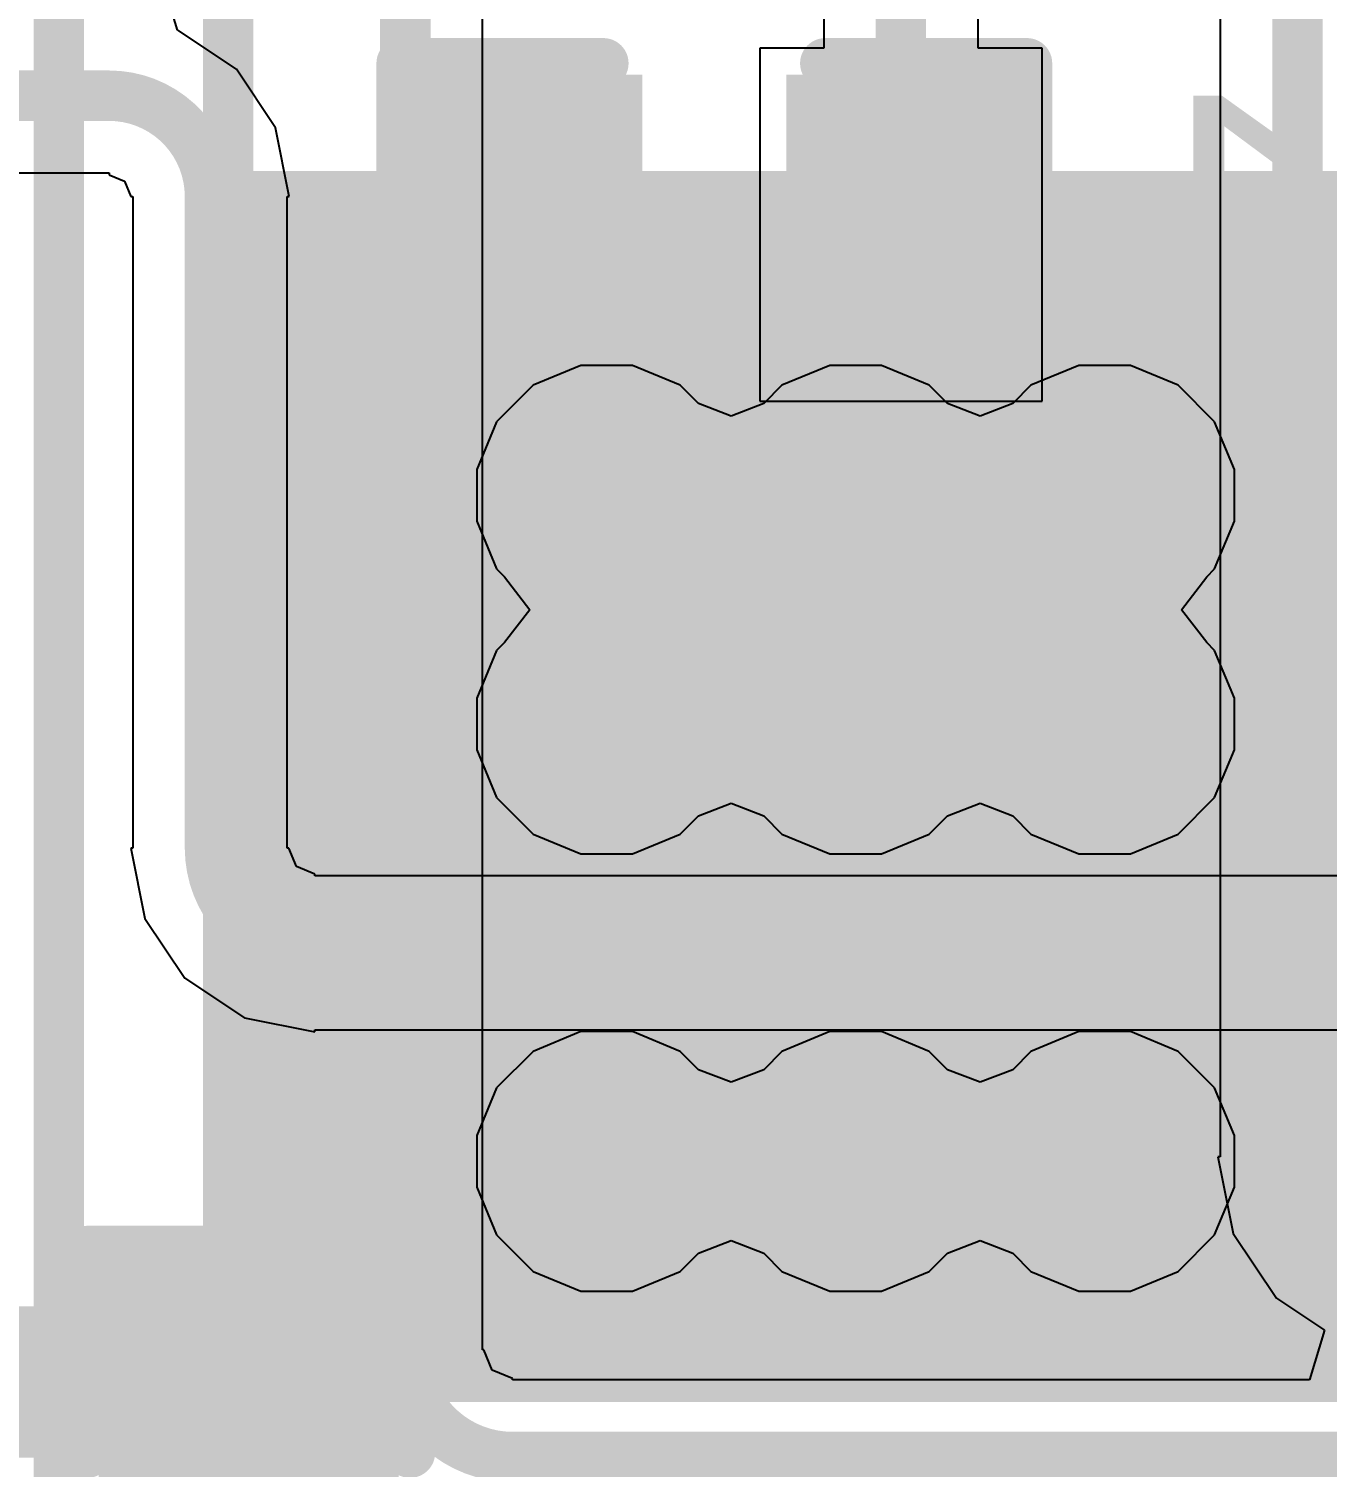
# Model space of a CAD drawing. Header units: inches. Extents: x -12 to 5355, y -7 to 5366.
# Drawn here: x 16.562 to 19.831, y 6.578 to 10.202 of the extents above; entities that cross this region are included whole.
import ezdxf

# ---------------------------------------------------------------- set-up
doc = ezdxf.new("R2010")
doc.units = ezdxf.units.IN
for name, color, linetype in [('BOTTOM LAYER', 5, 'Continuous'), ('Bottom Overlay', 54, 'Continuous'), ('Bottom Paste', 16, 'Continuous'), ('Bottom Solder', 6, 'Continuous'), ('Drill Drawing', 1, 'Continuous'), ('GROUND1', 16, 'Continuous'), ('GROUND2', 156, 'Continuous'), ('POWER', 76, 'Continuous'), ('SIGNAL', 90, 'Continuous'), ('TOP LAYER', 1, 'Continuous'), ('Top Paste', 8, 'Continuous'), ('Top Solder', 216, 'Continuous'), ('Via Holes', 16, 'Continuous')]:
    doc.layers.add(name, color=color, linetype=linetype)
doc.styles.add('Arial', font='', dxfattribs={"height": 0.2})
doc.styles.get('Arial').set_extended_font_data('Arial')

# ---------------------------------------------------------------- blocks, each defined once
blk = doc.blocks.new('AQFN50P700X700X85_HS_74N_42')
at = {"layer": 'TOP LAYER'}
blk.add_hatch(color=1, dxfattribs=at).paths.add_polyline_path([(-1.5, 1.5), (1.5, 1.5), (1.5, -1.5), (-1.5, -1.5)])
at = {"layer": 'Top Paste'}
blk.add_hatch(color=8, dxfattribs=at).paths.add_polyline_path([(-1.5, 1.5), (1.5, 1.5), (1.5, -1.5), (-1.5, -1.5)])
at = {"layer": 'Top Solder'}
blk.add_hatch(color=216, dxfattribs=at).paths.add_polyline_path([(-1.55, 1.55), (1.55, 1.55), (1.55, -1.55), (-1.55, -1.55)])
blk = doc.blocks.new('____0402_B_123')
at = {"layer": 'BOTTOM LAYER'}
for points in [[(-0.2413, 0.3175), (-0.2413, -0.3175), (-0.6985, -0.3175), (-0.6985, 0.3175)], [(0.6985, 0.3175), (0.6985, -0.3175), (0.2413, -0.3175), (0.2413, 0.3175)]]:
    blk.add_hatch(color=5, dxfattribs=at).paths.add_polyline_path(points)
at = {"layer": 'Bottom Paste'}
for points in [[(-0.2413, 0.3175), (-0.2413, -0.3175), (-0.6985, -0.3175), (-0.6985, 0.3175)], [(0.6985, 0.3175), (0.6985, -0.3175), (0.2413, -0.3175), (0.2413, 0.3175)]]:
    blk.add_hatch(color=16, dxfattribs=at).paths.add_polyline_path(points)
at = {"layer": 'Bottom Solder'}
for points in [[(-0.1813, 0.3775), (-0.1813, -0.3775), (-0.7585, -0.3775), (-0.7585, 0.3775)], [(0.7585, 0.3775), (0.7585, -0.3775), (0.1813, -0.3775), (0.1813, 0.3775)]]:
    blk.add_hatch(color=6, dxfattribs=at).paths.add_polyline_path(points)
at = {"layer": 'Bottom Overlay'}
for points in [[(-0.7874, 0.4064, 0.127, 0.127, 0), (-0.7874, -0.4064, 0.127, 0.127, 0)], [(-0.7874, 0.4064, 0.127, 0.127, 0), (-0.2794, 0.4064, 0.127, 0.127, 0)], [(0.2794, 0.4064, 0.127, 0.127, 0), (0.7874, 0.4064, 0.127, 0.127, 0)], [(0.7874, 0.4064, 0.127, 0.127, 0), (0.7874, -0.4064, 0.127, 0.127, 0)], [(-0.7874, -0.4064, 0.127, 0.127, 0), (-0.2794, -0.4064, 0.127, 0.127, 0)], [(0.2794, -0.4064, 0.127, 0.127, 0), (0.7874, -0.4064, 0.127, 0.127, 0)]]:
    blk.add_lwpolyline(points, format="xyseb", dxfattribs=at)
for points in [[(-0.8191, 0.4064, 0.0635, 0.0635, 1), (-0.7556, 0.4064, 0.0635, 0.0635, 1)], [(-0.8191, 0.4064, 0.0635, 0.0635, 1), (-0.7556, 0.4064, 0.0635, 0.0635, 1)], [(-0.3111, 0.4064, 0.0635, 0.0635, 1), (-0.2477, 0.4064, 0.0635, 0.0635, 1)], [(0.2477, 0.4064, 0.0635, 0.0635, 1), (0.3111, 0.4064, 0.0635, 0.0635, 1)], [(0.7556, 0.4064, 0.0635, 0.0635, 1), (0.8191, 0.4064, 0.0635, 0.0635, 1)], [(0.7556, 0.4064, 0.0635, 0.0635, 1), (0.8191, 0.4064, 0.0635, 0.0635, 1)], [(-0.8191, -0.4064, 0.0635, 0.0635, 1), (-0.7556, -0.4064, 0.0635, 0.0635, 1)], [(-0.8191, -0.4064, 0.0635, 0.0635, 1), (-0.7556, -0.4064, 0.0635, 0.0635, 1)], [(-0.3111, -0.4064, 0.0635, 0.0635, 1), (-0.2477, -0.4064, 0.0635, 0.0635, 1)], [(0.2477, -0.4064, 0.0635, 0.0635, 1), (0.3111, -0.4064, 0.0635, 0.0635, 1)], [(0.7556, -0.4064, 0.0635, 0.0635, 1), (0.8191, -0.4064, 0.0635, 0.0635, 1)], [(0.7556, -0.4064, 0.0635, 0.0635, 1), (0.8191, -0.4064, 0.0635, 0.0635, 1)]]:
    blk.add_lwpolyline(points, format="xyseb", close=True, dxfattribs=at)
blk = doc.blocks.new('____0402_B_161')
at = {"layer": 'BOTTOM LAYER'}
for points in [[(-0.2413, 0.3175), (-0.2413, -0.3175), (-0.6985, -0.3175), (-0.6985, 0.3175)], [(0.6985, 0.3175), (0.6985, -0.3175), (0.2413, -0.3175), (0.2413, 0.3175)]]:
    blk.add_hatch(color=5, dxfattribs=at).paths.add_polyline_path(points)
at = {"layer": 'Bottom Paste'}
for points in [[(-0.2413, 0.3175), (-0.2413, -0.3175), (-0.6985, -0.3175), (-0.6985, 0.3175)], [(0.6985, 0.3175), (0.6985, -0.3175), (0.2413, -0.3175), (0.2413, 0.3175)]]:
    blk.add_hatch(color=16, dxfattribs=at).paths.add_polyline_path(points)
at = {"layer": 'Bottom Solder'}
for points in [[(-0.1813, 0.3775), (-0.1813, -0.3775), (-0.7585, -0.3775), (-0.7585, 0.3775)], [(0.7585, 0.3775), (0.7585, -0.3775), (0.1813, -0.3775), (0.1813, 0.3775)]]:
    blk.add_hatch(color=6, dxfattribs=at).paths.add_polyline_path(points)
at = {"layer": 'Bottom Overlay'}
for points in [[(-0.2794, 0.4064, 0.127, 0.127, 0), (-0.7874, 0.4064, 0.127, 0.127, 0)], [(-0.7874, 0.4064, 0.127, 0.127, 0), (-0.7874, -0.4064, 0.127, 0.127, 0)], [(0.7874, 0.4064, 0.127, 0.127, 0), (0.2794, 0.4064, 0.127, 0.127, 0)], [(0.7874, 0.4064, 0.127, 0.127, 0), (0.7874, -0.4064, 0.127, 0.127, 0)], [(-0.2794, -0.4064, 0.127, 0.127, 0), (-0.7874, -0.4064, 0.127, 0.127, 0)], [(0.7874, -0.4064, 0.127, 0.127, 0), (0.2794, -0.4064, 0.127, 0.127, 0)]]:
    blk.add_lwpolyline(points, format="xyseb", dxfattribs=at)
for points in [[(-0.8191, 0.4064, 0.0635, 0.0635, 1), (-0.7556, 0.4064, 0.0635, 0.0635, 1)], [(-0.8191, 0.4064, 0.0635, 0.0635, 1), (-0.7556, 0.4064, 0.0635, 0.0635, 1)], [(-0.3111, 0.4064, 0.0635, 0.0635, 1), (-0.2477, 0.4064, 0.0635, 0.0635, 1)], [(0.2477, 0.4064, 0.0635, 0.0635, 1), (0.3112, 0.4064, 0.0635, 0.0635, 1)], [(0.7556, 0.4064, 0.0635, 0.0635, 1), (0.8191, 0.4064, 0.0635, 0.0635, 1)], [(0.7556, 0.4064, 0.0635, 0.0635, 1), (0.8191, 0.4064, 0.0635, 0.0635, 1)], [(-0.8191, -0.4064, 0.0635, 0.0635, 1), (-0.7556, -0.4064, 0.0635, 0.0635, 1)], [(-0.8191, -0.4064, 0.0635, 0.0635, 1), (-0.7556, -0.4064, 0.0635, 0.0635, 1)], [(-0.3111, -0.4064, 0.0635, 0.0635, 1), (-0.2477, -0.4064, 0.0635, 0.0635, 1)], [(0.2477, -0.4064, 0.0635, 0.0635, 1), (0.3112, -0.4064, 0.0635, 0.0635, 1)], [(0.7556, -0.4064, 0.0635, 0.0635, 1), (0.8191, -0.4064, 0.0635, 0.0635, 1)], [(0.7556, -0.4064, 0.0635, 0.0635, 1), (0.8191, -0.4064, 0.0635, 0.0635, 1)]]:
    blk.add_lwpolyline(points, format="xyseb", close=True, dxfattribs=at)

msp = doc.modelspace()

# ---------------------------------------------------------------- hatches: boundary and pattern name
at = {"layer": 'BOTTOM LAYER'}
h = msp.add_hatch(color=5, dxfattribs=at)
edge = h.paths.add_edge_path()
edge.add_arc((18.0166, 9.0264), 0.2, 0, 360)
h = msp.add_hatch(color=5, dxfattribs=at)
edge = h.paths.add_edge_path()
edge.add_arc((18.6436, 9.0264), 0.2, 0, 360)
h = msp.add_hatch(color=5, dxfattribs=at)
edge = h.paths.add_edge_path()
edge.add_arc((19.2706, 9.0264), 0.2, 0, 360)
h = msp.add_hatch(color=5, dxfattribs=at)
edge = h.paths.add_edge_path()
edge.add_arc((18.0166, 8.4502), 0.2, 0, 360)
h = msp.add_hatch(color=5, dxfattribs=at)
edge = h.paths.add_edge_path()
edge.add_arc((18.6436, 8.4502), 0.2, 0, 360)
h = msp.add_hatch(color=5, dxfattribs=at)
edge = h.paths.add_edge_path()
edge.add_arc((19.2706, 8.4502), 0.2, 0, 360)
h = msp.add_hatch(color=5, dxfattribs=at)
edge = h.paths.add_edge_path()
edge.add_arc((18.0166, 7.3486), 0.2, 0, 360)
h = msp.add_hatch(color=5, dxfattribs=at)
edge = h.paths.add_edge_path()
edge.add_arc((18.6436, 7.3486), 0.2, 0, 360)
h = msp.add_hatch(color=5, dxfattribs=at)
edge = h.paths.add_edge_path()
edge.add_arc((19.2706, 7.3486), 0.2, 0, 360)
at = {"layer": 'GROUND1'}
h = msp.add_hatch(color=16, dxfattribs=at)
edge = h.paths.add_edge_path()
edge.add_arc((18.0166, 9.0264), 0.2, 0, 360)
h = msp.add_hatch(color=16, dxfattribs=at)
edge = h.paths.add_edge_path()
edge.add_arc((18.6436, 9.0264), 0.2, 0, 360)
h = msp.add_hatch(color=16, dxfattribs=at)
edge = h.paths.add_edge_path()
edge.add_arc((19.2706, 9.0264), 0.2, 0, 360)
h = msp.add_hatch(color=16, dxfattribs=at)
edge = h.paths.add_edge_path()
edge.add_arc((18.0166, 8.4502), 0.2, 0, 360)
h = msp.add_hatch(color=16, dxfattribs=at)
edge = h.paths.add_edge_path()
edge.add_arc((18.6436, 8.4502), 0.2, 0, 360)
h = msp.add_hatch(color=16, dxfattribs=at)
edge = h.paths.add_edge_path()
edge.add_arc((19.2706, 8.4502), 0.2, 0, 360)
h = msp.add_hatch(color=16, dxfattribs=at)
edge = h.paths.add_edge_path()
edge.add_arc((18.0166, 7.3486), 0.2, 0, 360)
h = msp.add_hatch(color=16, dxfattribs=at)
edge = h.paths.add_edge_path()
edge.add_arc((18.6436, 7.3486), 0.2, 0, 360)
h = msp.add_hatch(color=16, dxfattribs=at)
edge = h.paths.add_edge_path()
edge.add_arc((19.2706, 7.3486), 0.2, 0, 360)
at = {"layer": 'GROUND2'}
h = msp.add_hatch(color=156, dxfattribs=at)
edge = h.paths.add_edge_path()
edge.add_arc((18.0166, 9.0264), 0.2, 0, 360)
h = msp.add_hatch(color=156, dxfattribs=at)
edge = h.paths.add_edge_path()
edge.add_arc((18.6436, 9.0264), 0.2, 0, 360)
h = msp.add_hatch(color=156, dxfattribs=at)
edge = h.paths.add_edge_path()
edge.add_arc((19.2706, 9.0264), 0.2, 0, 360)
h = msp.add_hatch(color=156, dxfattribs=at)
edge = h.paths.add_edge_path()
edge.add_arc((18.0166, 8.4502), 0.2, 0, 360)
h = msp.add_hatch(color=156, dxfattribs=at)
edge = h.paths.add_edge_path()
edge.add_arc((18.6436, 8.4502), 0.2, 0, 360)
h = msp.add_hatch(color=156, dxfattribs=at)
edge = h.paths.add_edge_path()
edge.add_arc((19.2706, 8.4502), 0.2, 0, 360)
h = msp.add_hatch(color=156, dxfattribs=at)
edge = h.paths.add_edge_path()
edge.add_arc((18.0166, 7.3486), 0.2, 0, 360)
h = msp.add_hatch(color=156, dxfattribs=at)
edge = h.paths.add_edge_path()
edge.add_arc((18.6436, 7.3486), 0.2, 0, 360)
h = msp.add_hatch(color=156, dxfattribs=at)
edge = h.paths.add_edge_path()
edge.add_arc((19.2706, 7.3486), 0.2, 0, 360)
at = {"layer": 'POWER'}
h = msp.add_hatch(color=76, dxfattribs=at)
edge = h.paths.add_edge_path()
edge.add_arc((18.0166, 9.0264), 0.2, 0, 360)
h = msp.add_hatch(color=76, dxfattribs=at)
edge = h.paths.add_edge_path()
edge.add_arc((18.6436, 9.0264), 0.2, 0, 360)
h = msp.add_hatch(color=76, dxfattribs=at)
edge = h.paths.add_edge_path()
edge.add_arc((19.2706, 9.0264), 0.2, 0, 360)
h = msp.add_hatch(color=76, dxfattribs=at)
edge = h.paths.add_edge_path()
edge.add_arc((18.0166, 8.4502), 0.2, 0, 360)
h = msp.add_hatch(color=76, dxfattribs=at)
edge = h.paths.add_edge_path()
edge.add_arc((18.6436, 8.4502), 0.2, 0, 360)
h = msp.add_hatch(color=76, dxfattribs=at)
edge = h.paths.add_edge_path()
edge.add_arc((19.2706, 8.4502), 0.2, 0, 360)
h = msp.add_hatch(color=76, dxfattribs=at)
edge = h.paths.add_edge_path()
edge.add_arc((18.0166, 7.3486), 0.2, 0, 360)
h = msp.add_hatch(color=76, dxfattribs=at)
edge = h.paths.add_edge_path()
edge.add_arc((18.6436, 7.3486), 0.2, 0, 360)
h = msp.add_hatch(color=76, dxfattribs=at)
edge = h.paths.add_edge_path()
edge.add_arc((19.2706, 7.3486), 0.2, 0, 360)
at = {"layer": 'SIGNAL'}
h = msp.add_hatch(color=90, dxfattribs=at)
edge = h.paths.add_edge_path()
edge.add_arc((18.0166, 9.0264), 0.2, 0, 360)
h = msp.add_hatch(color=90, dxfattribs=at)
edge = h.paths.add_edge_path()
edge.add_arc((18.6436, 9.0264), 0.2, 0, 360)
h = msp.add_hatch(color=90, dxfattribs=at)
edge = h.paths.add_edge_path()
edge.add_arc((19.2706, 9.0264), 0.2, 0, 360)
h = msp.add_hatch(color=90, dxfattribs=at)
edge = h.paths.add_edge_path()
edge.add_arc((18.0166, 8.4502), 0.2, 0, 360)
h = msp.add_hatch(color=90, dxfattribs=at)
edge = h.paths.add_edge_path()
edge.add_arc((18.6436, 8.4502), 0.2, 0, 360)
h = msp.add_hatch(color=90, dxfattribs=at)
edge = h.paths.add_edge_path()
edge.add_arc((19.2706, 8.4502), 0.2, 0, 360)
h = msp.add_hatch(color=90, dxfattribs=at)
edge = h.paths.add_edge_path()
edge.add_arc((18.0166, 7.3486), 0.2, 0, 360)
h = msp.add_hatch(color=90, dxfattribs=at)
edge = h.paths.add_edge_path()
edge.add_arc((18.6436, 7.3486), 0.2, 0, 360)
h = msp.add_hatch(color=90, dxfattribs=at)
edge = h.paths.add_edge_path()
edge.add_arc((19.2706, 7.3486), 0.2, 0, 360)
at = {"layer": 'TOP LAYER'}
h = msp.add_hatch(color=1, dxfattribs=at)
edge = h.paths.add_edge_path()
edge.add_arc((18.0166, 9.0264), 0.2, 0, 360)
h = msp.add_hatch(color=1, dxfattribs=at)
edge = h.paths.add_edge_path()
edge.add_arc((18.6436, 9.0264), 0.2, 0, 360)
h = msp.add_hatch(color=1, dxfattribs=at)
edge = h.paths.add_edge_path()
edge.add_arc((19.2706, 9.0264), 0.2, 0, 360)
h = msp.add_hatch(color=1, dxfattribs=at)
edge = h.paths.add_edge_path()
edge.add_arc((18.0166, 8.4502), 0.2, 0, 360)
h = msp.add_hatch(color=1, dxfattribs=at)
edge = h.paths.add_edge_path()
edge.add_arc((18.6436, 8.4502), 0.2, 0, 360)
h = msp.add_hatch(color=1, dxfattribs=at)
edge = h.paths.add_edge_path()
edge.add_arc((19.2706, 8.4502), 0.2, 0, 360)
h = msp.add_hatch(color=1, dxfattribs=at)
edge = h.paths.add_edge_path()
edge.add_arc((18.0166, 7.3486), 0.2, 0, 360)
h = msp.add_hatch(color=1, dxfattribs=at)
edge = h.paths.add_edge_path()
edge.add_arc((18.6436, 7.3486), 0.2, 0, 360)
h = msp.add_hatch(color=1, dxfattribs=at)
edge = h.paths.add_edge_path()
edge.add_arc((19.2706, 7.3486), 0.2, 0, 360)
at = {"layer": 'Via Holes'}
h = msp.add_hatch(color=7, dxfattribs=at)
edge = h.paths.add_edge_path()
edge.add_arc((18.0166, 9.0264), 0.1, 0, 360)
h = msp.add_hatch(color=7, dxfattribs=at)
edge = h.paths.add_edge_path()
edge.add_arc((18.6436, 9.0264), 0.1, 0, 360)
h = msp.add_hatch(color=7, dxfattribs=at)
edge = h.paths.add_edge_path()
edge.add_arc((19.2706, 9.0264), 0.1, 0, 360)
h = msp.add_hatch(color=7, dxfattribs=at)
edge = h.paths.add_edge_path()
edge.add_arc((18.0166, 8.4502), 0.1, 0, 360)
h = msp.add_hatch(color=7, dxfattribs=at)
edge = h.paths.add_edge_path()
edge.add_arc((18.6436, 8.4502), 0.1, 0, 360)
h = msp.add_hatch(color=7, dxfattribs=at)
edge = h.paths.add_edge_path()
edge.add_arc((19.2706, 8.4502), 0.1, 0, 360)
h = msp.add_hatch(color=7, dxfattribs=at)
edge = h.paths.add_edge_path()
edge.add_arc((18.0166, 7.3486), 0.1, 0, 360)
h = msp.add_hatch(color=7, dxfattribs=at)
edge = h.paths.add_edge_path()
edge.add_arc((18.6436, 7.3486), 0.1, 0, 360)
h = msp.add_hatch(color=7, dxfattribs=at)
edge = h.paths.add_edge_path()
edge.add_arc((19.2706, 7.3486), 0.1, 0, 360)

# ---------------------------------------------------------------- linework, layer by layer
at = {"layer": 'BOTTOM LAYER'}
for p, q in [((16.936, 10.198), (16.8942, 10.3358)), ((18.5637, 10.3066), (18.5637, 10.1527)), ((18.9521, 10.1527), (18.9521, 10.2814)), ((16.9374, 10.1977), (16.936, 10.198)), ((17.0845, 10.0995), (16.9374, 10.1977)), ((18.5637, 10.1527), (18.4023, 10.1527)), ((18.4023, 10.1527), (18.4023, 9.2637)), ((19.1135, 10.1527), (18.9521, 10.1527)), ((19.1135, 9.2637), (19.1135, 10.1527)), ((17.1827, 9.9524), (17.0845, 10.0995)), ((17.2172, 9.779), (17.1827, 9.9524)), ((15.3397, 9.8388), (16.764, 9.8388)), ((16.764, 9.8388), (16.764, 9.834)), ((16.764, 9.834), (16.8029, 9.8179)), ((16.8029, 9.8179), (16.819, 9.779)), ((16.819, 9.779), (16.8238, 9.779)), ((16.8238, 9.779), (16.8238, 8.138)), ((17.2122, 8.138), (17.2122, 9.779)), ((17.2122, 9.779), (17.2172, 9.779)), ((18.4023, 9.2637), (19.1135, 9.2637)), ((16.8238, 8.138), (16.8186, 8.138)), ((16.8186, 8.138), (16.8539, 7.9607)), ((17.2162, 8.138), (17.2122, 8.138)), ((17.2355, 8.0915), (17.2162, 8.138)), ((17.282, 8.0722), (17.2355, 8.0915)), ((17.282, 8.0682), (17.282, 8.0722)), ((20.3095, 8.0682), (17.282, 8.0682)), ((16.8539, 7.9607), (16.9543, 7.8103)), ((16.9543, 7.8103), (17.1047, 7.7099)), ((17.1047, 7.7099), (17.282, 7.6746)), ((17.282, 7.6746), (17.282, 7.6798)), ((17.282, 7.6798), (20.3329, 7.6798))]:
    msp.add_line(p, q, dxfattribs=at)
for points in [[(18.7579, 9.7082, 0.127, 0.127, 0), (18.7579, 10.5608, 0.127, 0.127, 0)], [(10.9474, 10.033, 0.127, 0.127, 0), (16.764, 10.033, 0.127, 0.127, 0)], [(16.764, 10.033, 0.127, 0.127, -0.414214), (17.018, 9.779, 0.127, 0.127, 0)], [(17.018, 8.138, 0.127, 0.127, 0), (17.018, 9.779, 0.127, 0.127, 0)], [(17.8181, 9.7082, 0.127, 0.127, -0.414214), (17.9764, 9.55, 0.127, 0.127, 0)], [(17.9764, 9.0715, 0.127, 0.127, 0), (17.9764, 9.55, 0.127, 0.127, 0)], [(17.282, 7.874, 0.127, 0.127, -0.414214), (17.018, 8.138, 0.127, 0.127, 0)], [(17.282, 7.874, 0.127, 0.127, 0), (20.5883, 7.874, 0.127, 0.127, 0)], [(16.2476, 6.793, 0.381, 0.381, 0), (17.0773, 6.793, 0.381, 0.381, 0)], [(17.1152, 6.8309, 0.127, 0.127, -0.414214), (17.0773, 6.793, 0.127, 0.127, 0)]]:
    msp.add_lwpolyline(points, format="xyseb", dxfattribs=at)
for points in [[(16.7323, 10.033, 0.0635, 0.0635, 1), (16.7958, 10.033, 0.0635, 0.0635, 1)], [(16.7323, 10.033, 0.0635, 0.0635, 1), (16.7958, 10.033, 0.0635, 0.0635, 1)], [(16.9862, 9.779, 0.0635, 0.0635, 1), (17.0497, 9.779, 0.0635, 0.0635, 1)], [(16.9862, 9.779, 0.0635, 0.0635, 1), (17.0497, 9.779, 0.0635, 0.0635, 1)], [(17.7863, 9.7082, 0.0635, 0.0635, 1), (17.8498, 9.7082, 0.0635, 0.0635, 1)], [(18.7262, 9.7082, 0.0635, 0.0635, 1), (18.7897, 9.7082, 0.0635, 0.0635, 1)], [(17.9446, 9.55, 0.0635, 0.0635, 1), (18.0081, 9.55, 0.0635, 0.0635, 1)], [(17.9446, 9.55, 0.0635, 0.0635, 1), (18.0081, 9.55, 0.0635, 0.0635, 1)], [(17.9446, 9.0715, 0.0635, 0.0635, 1), (18.0081, 9.0715, 0.0635, 0.0635, 1)], [(16.9862, 8.138, 0.0635, 0.0635, 1), (17.0497, 8.138, 0.0635, 0.0635, 1)], [(16.9862, 8.138, 0.0635, 0.0635, 1), (17.0497, 8.138, 0.0635, 0.0635, 1)], [(17.2503, 7.874, 0.0635, 0.0635, 1), (17.3138, 7.874, 0.0635, 0.0635, 1)], [(17.2503, 7.874, 0.0635, 0.0635, 1), (17.3138, 7.874, 0.0635, 0.0635, 1)], [(16.982, 6.793, 0.1905, 0.1905, 1), (17.1725, 6.793, 0.1905, 0.1905, 1)], [(17.0835, 6.8309, 0.0635, 0.0635, 1), (17.147, 6.8309, 0.0635, 0.0635, 1)], [(17.0455, 6.793, 0.0635, 0.0635, 1), (17.109, 6.793, 0.0635, 0.0635, 1)]]:
    msp.add_lwpolyline(points, format="xyseb", close=True, dxfattribs=at)
at = {"layer": 'Drill Drawing'}
for points in [[(17.7626, 9.2804, 0.0508, 0.0508, 0), (18.2706, 9.2804, 0.0508, 0.0508, 0)], [(17.7626, 8.7724, 0.0508, 0.0508, 0), (17.7626, 9.2804, 0.0508, 0.0508, 0)], [(18.2706, 8.7724, 0.0508, 0.0508, 0), (18.2706, 9.2804, 0.0508, 0.0508, 0)], [(18.3896, 9.2804, 0.0508, 0.0508, 0), (18.8976, 9.2804, 0.0508, 0.0508, 0)], [(18.3896, 8.7724, 0.0508, 0.0508, 0), (18.3896, 9.2804, 0.0508, 0.0508, 0)], [(18.8976, 8.7724, 0.0508, 0.0508, 0), (18.8976, 9.2804, 0.0508, 0.0508, 0)], [(19.0166, 9.2804, 0.0508, 0.0508, 0), (19.5246, 9.2804, 0.0508, 0.0508, 0)], [(19.0166, 8.7724, 0.0508, 0.0508, 0), (19.0166, 9.2804, 0.0508, 0.0508, 0)], [(19.5246, 8.7724, 0.0508, 0.0508, 0), (19.5246, 9.2804, 0.0508, 0.0508, 0)], [(17.7626, 8.7724, 0.0508, 0.0508, 0), (18.2706, 8.7724, 0.0508, 0.0508, 0)], [(18.3896, 8.7724, 0.0508, 0.0508, 0), (18.8976, 8.7724, 0.0508, 0.0508, 0)], [(19.0166, 8.7724, 0.0508, 0.0508, 0), (19.5246, 8.7724, 0.0508, 0.0508, 0)], [(17.7626, 8.7042, 0.0508, 0.0508, 0), (18.2706, 8.7042, 0.0508, 0.0508, 0)], [(17.7626, 8.1962, 0.0508, 0.0508, 0), (17.7626, 8.7042, 0.0508, 0.0508, 0)], [(18.2706, 8.1962, 0.0508, 0.0508, 0), (18.2706, 8.7042, 0.0508, 0.0508, 0)], [(18.3896, 8.7042, 0.0508, 0.0508, 0), (18.8976, 8.7042, 0.0508, 0.0508, 0)], [(18.3896, 8.1962, 0.0508, 0.0508, 0), (18.3896, 8.7042, 0.0508, 0.0508, 0)], [(18.8976, 8.1962, 0.0508, 0.0508, 0), (18.8976, 8.7042, 0.0508, 0.0508, 0)], [(19.0166, 8.7042, 0.0508, 0.0508, 0), (19.5246, 8.7042, 0.0508, 0.0508, 0)], [(19.0166, 8.1962, 0.0508, 0.0508, 0), (19.0166, 8.7042, 0.0508, 0.0508, 0)], [(19.5246, 8.1962, 0.0508, 0.0508, 0), (19.5246, 8.7042, 0.0508, 0.0508, 0)], [(17.7626, 8.1962, 0.0508, 0.0508, 0), (18.2706, 8.1962, 0.0508, 0.0508, 0)], [(18.3896, 8.1962, 0.0508, 0.0508, 0), (18.8976, 8.1962, 0.0508, 0.0508, 0)], [(19.0166, 8.1962, 0.0508, 0.0508, 0), (19.5246, 8.1962, 0.0508, 0.0508, 0)], [(17.7626, 7.6026, 0.0508, 0.0508, 0), (18.2706, 7.6026, 0.0508, 0.0508, 0)], [(17.7626, 7.0946, 0.0508, 0.0508, 0), (17.7626, 7.6026, 0.0508, 0.0508, 0)], [(18.2706, 7.0946, 0.0508, 0.0508, 0), (18.2706, 7.6026, 0.0508, 0.0508, 0)], [(18.3896, 7.6026, 0.0508, 0.0508, 0), (18.8976, 7.6026, 0.0508, 0.0508, 0)], [(18.3896, 7.0946, 0.0508, 0.0508, 0), (18.3896, 7.6026, 0.0508, 0.0508, 0)], [(18.8976, 7.0946, 0.0508, 0.0508, 0), (18.8976, 7.6026, 0.0508, 0.0508, 0)], [(19.0166, 7.6026, 0.0508, 0.0508, 0), (19.5246, 7.6026, 0.0508, 0.0508, 0)], [(19.0166, 7.0946, 0.0508, 0.0508, 0), (19.0166, 7.6026, 0.0508, 0.0508, 0)], [(19.5246, 7.0946, 0.0508, 0.0508, 0), (19.5246, 7.6026, 0.0508, 0.0508, 0)], [(17.7626, 7.0946, 0.0508, 0.0508, 0), (18.2706, 7.0946, 0.0508, 0.0508, 0)], [(18.3896, 7.0946, 0.0508, 0.0508, 0), (18.8976, 7.0946, 0.0508, 0.0508, 0)], [(19.0166, 7.0946, 0.0508, 0.0508, 0), (19.5246, 7.0946, 0.0508, 0.0508, 0)]]:
    msp.add_lwpolyline(points, format="xyseb", dxfattribs=at)
for points in [[(17.7499, 9.2804, 0.0254, 0.0254, 1), (17.7753, 9.2804, 0.0254, 0.0254, 1)], [(17.7499, 9.2804, 0.0254, 0.0254, 1), (17.7753, 9.2804, 0.0254, 0.0254, 1)], [(18.2579, 9.2804, 0.0254, 0.0254, 1), (18.2833, 9.2804, 0.0254, 0.0254, 1)], [(18.2579, 9.2804, 0.0254, 0.0254, 1), (18.2833, 9.2804, 0.0254, 0.0254, 1)], [(18.3769, 9.2804, 0.0254, 0.0254, 1), (18.4023, 9.2804, 0.0254, 0.0254, 1)], [(18.3769, 9.2804, 0.0254, 0.0254, 1), (18.4023, 9.2804, 0.0254, 0.0254, 1)], [(18.8849, 9.2804, 0.0254, 0.0254, 1), (18.9103, 9.2804, 0.0254, 0.0254, 1)], [(18.8849, 9.2804, 0.0254, 0.0254, 1), (18.9103, 9.2804, 0.0254, 0.0254, 1)], [(19.0039, 9.2804, 0.0254, 0.0254, 1), (19.0293, 9.2804, 0.0254, 0.0254, 1)], [(19.0039, 9.2804, 0.0254, 0.0254, 1), (19.0293, 9.2804, 0.0254, 0.0254, 1)], [(19.5119, 9.2804, 0.0254, 0.0254, 1), (19.5373, 9.2804, 0.0254, 0.0254, 1)], [(19.5119, 9.2804, 0.0254, 0.0254, 1), (19.5373, 9.2804, 0.0254, 0.0254, 1)], [(17.7499, 8.7724, 0.0254, 0.0254, 1), (17.7753, 8.7724, 0.0254, 0.0254, 1)], [(17.7499, 8.7724, 0.0254, 0.0254, 1), (17.7753, 8.7724, 0.0254, 0.0254, 1)], [(18.2579, 8.7724, 0.0254, 0.0254, 1), (18.2833, 8.7724, 0.0254, 0.0254, 1)], [(18.2579, 8.7724, 0.0254, 0.0254, 1), (18.2833, 8.7724, 0.0254, 0.0254, 1)], [(18.3769, 8.7724, 0.0254, 0.0254, 1), (18.4023, 8.7724, 0.0254, 0.0254, 1)], [(18.3769, 8.7724, 0.0254, 0.0254, 1), (18.4023, 8.7724, 0.0254, 0.0254, 1)], [(18.8849, 8.7724, 0.0254, 0.0254, 1), (18.9103, 8.7724, 0.0254, 0.0254, 1)], [(18.8849, 8.7724, 0.0254, 0.0254, 1), (18.9103, 8.7724, 0.0254, 0.0254, 1)], [(19.0039, 8.7724, 0.0254, 0.0254, 1), (19.0293, 8.7724, 0.0254, 0.0254, 1)], [(19.0039, 8.7724, 0.0254, 0.0254, 1), (19.0293, 8.7724, 0.0254, 0.0254, 1)], [(19.5119, 8.7724, 0.0254, 0.0254, 1), (19.5373, 8.7724, 0.0254, 0.0254, 1)], [(19.5119, 8.7724, 0.0254, 0.0254, 1), (19.5373, 8.7724, 0.0254, 0.0254, 1)], [(17.7499, 8.7042, 0.0254, 0.0254, 1), (17.7753, 8.7042, 0.0254, 0.0254, 1)], [(17.7499, 8.7042, 0.0254, 0.0254, 1), (17.7753, 8.7042, 0.0254, 0.0254, 1)], [(18.2579, 8.7042, 0.0254, 0.0254, 1), (18.2833, 8.7042, 0.0254, 0.0254, 1)], [(18.2579, 8.7042, 0.0254, 0.0254, 1), (18.2833, 8.7042, 0.0254, 0.0254, 1)], [(18.3769, 8.7042, 0.0254, 0.0254, 1), (18.4023, 8.7042, 0.0254, 0.0254, 1)], [(18.3769, 8.7042, 0.0254, 0.0254, 1), (18.4023, 8.7042, 0.0254, 0.0254, 1)], [(18.8849, 8.7042, 0.0254, 0.0254, 1), (18.9103, 8.7042, 0.0254, 0.0254, 1)], [(18.8849, 8.7042, 0.0254, 0.0254, 1), (18.9103, 8.7042, 0.0254, 0.0254, 1)], [(19.0039, 8.7042, 0.0254, 0.0254, 1), (19.0293, 8.7042, 0.0254, 0.0254, 1)], [(19.0039, 8.7042, 0.0254, 0.0254, 1), (19.0293, 8.7042, 0.0254, 0.0254, 1)], [(19.5119, 8.7042, 0.0254, 0.0254, 1), (19.5373, 8.7042, 0.0254, 0.0254, 1)], [(19.5119, 8.7042, 0.0254, 0.0254, 1), (19.5373, 8.7042, 0.0254, 0.0254, 1)], [(17.7499, 8.1962, 0.0254, 0.0254, 1), (17.7753, 8.1962, 0.0254, 0.0254, 1)], [(17.7499, 8.1962, 0.0254, 0.0254, 1), (17.7753, 8.1962, 0.0254, 0.0254, 1)], [(18.2579, 8.1962, 0.0254, 0.0254, 1), (18.2833, 8.1962, 0.0254, 0.0254, 1)], [(18.2579, 8.1962, 0.0254, 0.0254, 1), (18.2833, 8.1962, 0.0254, 0.0254, 1)], [(18.3769, 8.1962, 0.0254, 0.0254, 1), (18.4023, 8.1962, 0.0254, 0.0254, 1)], [(18.3769, 8.1962, 0.0254, 0.0254, 1), (18.4023, 8.1962, 0.0254, 0.0254, 1)], [(18.8849, 8.1962, 0.0254, 0.0254, 1), (18.9103, 8.1962, 0.0254, 0.0254, 1)], [(18.8849, 8.1962, 0.0254, 0.0254, 1), (18.9103, 8.1962, 0.0254, 0.0254, 1)], [(19.0039, 8.1962, 0.0254, 0.0254, 1), (19.0293, 8.1962, 0.0254, 0.0254, 1)], [(19.0039, 8.1962, 0.0254, 0.0254, 1), (19.0293, 8.1962, 0.0254, 0.0254, 1)], [(19.5119, 8.1962, 0.0254, 0.0254, 1), (19.5373, 8.1962, 0.0254, 0.0254, 1)], [(19.5119, 8.1962, 0.0254, 0.0254, 1), (19.5373, 8.1962, 0.0254, 0.0254, 1)], [(17.7499, 7.6026, 0.0254, 0.0254, 1), (17.7753, 7.6026, 0.0254, 0.0254, 1)], [(17.7499, 7.6026, 0.0254, 0.0254, 1), (17.7753, 7.6026, 0.0254, 0.0254, 1)], [(18.2579, 7.6026, 0.0254, 0.0254, 1), (18.2833, 7.6026, 0.0254, 0.0254, 1)], [(18.2579, 7.6026, 0.0254, 0.0254, 1), (18.2833, 7.6026, 0.0254, 0.0254, 1)], [(18.3769, 7.6026, 0.0254, 0.0254, 1), (18.4023, 7.6026, 0.0254, 0.0254, 1)], [(18.3769, 7.6026, 0.0254, 0.0254, 1), (18.4023, 7.6026, 0.0254, 0.0254, 1)], [(18.8849, 7.6026, 0.0254, 0.0254, 1), (18.9103, 7.6026, 0.0254, 0.0254, 1)], [(18.8849, 7.6026, 0.0254, 0.0254, 1), (18.9103, 7.6026, 0.0254, 0.0254, 1)], [(19.0039, 7.6026, 0.0254, 0.0254, 1), (19.0293, 7.6026, 0.0254, 0.0254, 1)], [(19.0039, 7.6026, 0.0254, 0.0254, 1), (19.0293, 7.6026, 0.0254, 0.0254, 1)], [(19.5119, 7.6026, 0.0254, 0.0254, 1), (19.5373, 7.6026, 0.0254, 0.0254, 1)], [(19.5119, 7.6026, 0.0254, 0.0254, 1), (19.5373, 7.6026, 0.0254, 0.0254, 1)], [(17.7499, 7.0946, 0.0254, 0.0254, 1), (17.7753, 7.0946, 0.0254, 0.0254, 1)], [(17.7499, 7.0946, 0.0254, 0.0254, 1), (17.7753, 7.0946, 0.0254, 0.0254, 1)], [(18.2579, 7.0946, 0.0254, 0.0254, 1), (18.2833, 7.0946, 0.0254, 0.0254, 1)], [(18.2579, 7.0946, 0.0254, 0.0254, 1), (18.2833, 7.0946, 0.0254, 0.0254, 1)], [(18.3769, 7.0946, 0.0254, 0.0254, 1), (18.4023, 7.0946, 0.0254, 0.0254, 1)], [(18.3769, 7.0946, 0.0254, 0.0254, 1), (18.4023, 7.0946, 0.0254, 0.0254, 1)], [(18.8849, 7.0946, 0.0254, 0.0254, 1), (18.9103, 7.0946, 0.0254, 0.0254, 1)], [(18.8849, 7.0946, 0.0254, 0.0254, 1), (18.9103, 7.0946, 0.0254, 0.0254, 1)], [(19.0039, 7.0946, 0.0254, 0.0254, 1), (19.0293, 7.0946, 0.0254, 0.0254, 1)], [(19.0039, 7.0946, 0.0254, 0.0254, 1), (19.0293, 7.0946, 0.0254, 0.0254, 1)], [(19.5119, 7.0946, 0.0254, 0.0254, 1), (19.5373, 7.0946, 0.0254, 0.0254, 1)], [(19.5119, 7.0946, 0.0254, 0.0254, 1), (19.5373, 7.0946, 0.0254, 0.0254, 1)]]:
    msp.add_lwpolyline(points, format="xyseb", close=True, dxfattribs=at)
at = {"layer": 'POWER'}
for p, q in [((17.9516, 9.3534), (17.8314, 9.3036)), ((18.0816, 9.3534), (17.9516, 9.3534)), ((18.2018, 9.3036), (18.0816, 9.3534)), ((18.5786, 9.3534), (18.4584, 9.3036)), ((18.7086, 9.3534), (18.5786, 9.3534)), ((18.8288, 9.3036), (18.7086, 9.3534)), ((19.2056, 9.3534), (19.0854, 9.3036)), ((19.3356, 9.3534), (19.2056, 9.3534)), ((19.4558, 9.3036), (19.3356, 9.3534)), ((17.8314, 9.3036), (17.7394, 9.2116)), ((18.2479, 9.2575), (18.2018, 9.3036)), ((18.4584, 9.3036), (18.4123, 9.2575)), ((18.8749, 9.2575), (18.8288, 9.3036)), ((19.0854, 9.3036), (19.0393, 9.2575)), ((19.5478, 9.2116), (19.4558, 9.3036)), ((18.3301, 9.2257), (18.2479, 9.2575)), ((18.4123, 9.2575), (18.3301, 9.2257)), ((18.9571, 9.2257), (18.8749, 9.2575)), ((19.0393, 9.2575), (18.9571, 9.2257)), ((17.7394, 9.2116), (17.6896, 9.0914)), ((19.5976, 9.0914), (19.5478, 9.2116)), ((17.6896, 9.0914), (17.6896, 8.9614)), ((19.5976, 8.9614), (19.5976, 9.0914)), ((17.6896, 8.9614), (17.7394, 8.8412)), ((19.5478, 8.8412), (19.5976, 8.9614)), ((17.7394, 8.8412), (17.7593, 8.8213)), ((19.5279, 8.8213), (19.5478, 8.8412)), ((17.7593, 8.8213), (17.823, 8.7383)), ((19.4642, 8.7383), (19.5279, 8.8213)), ((17.823, 8.7383), (17.7593, 8.6553)), ((19.5279, 8.6553), (19.4642, 8.7383)), ((17.7394, 8.6354), (17.6896, 8.5152)), ((17.7593, 8.6553), (17.7394, 8.6354)), ((19.5478, 8.6354), (19.5279, 8.6553)), ((19.5976, 8.5152), (19.5478, 8.6354)), ((17.6896, 8.5152), (17.6896, 8.3852)), ((19.5976, 8.3852), (19.5976, 8.5152)), ((17.6896, 8.3852), (17.7394, 8.265)), ((19.5478, 8.265), (19.5976, 8.3852)), ((17.7394, 8.265), (17.8314, 8.173)), ((19.4558, 8.173), (19.5478, 8.265)), ((18.2479, 8.2191), (18.3301, 8.2509)), ((18.3301, 8.2509), (18.4123, 8.2191)), ((18.8749, 8.2191), (18.9571, 8.2509)), ((18.9571, 8.2509), (19.0393, 8.2191)), ((18.2018, 8.173), (18.2479, 8.2191)), ((18.4123, 8.2191), (18.4584, 8.173)), ((18.8288, 8.173), (18.8749, 8.2191)), ((19.0393, 8.2191), (19.0854, 8.173)), ((17.8314, 8.173), (17.9516, 8.1232)), ((18.0816, 8.1232), (18.2018, 8.173)), ((18.4584, 8.173), (18.5786, 8.1232)), ((18.7086, 8.1232), (18.8288, 8.173)), ((19.0854, 8.173), (19.2056, 8.1232)), ((19.3356, 8.1232), (19.4558, 8.173)), ((17.9516, 8.1232), (18.0816, 8.1232)), ((18.5786, 8.1232), (18.7086, 8.1232)), ((19.2056, 8.1232), (19.3356, 8.1232)), ((17.9516, 7.6756), (17.8314, 7.6258)), ((18.0816, 7.6756), (17.9516, 7.6756)), ((18.2018, 7.6258), (18.0816, 7.6756)), ((18.5786, 7.6756), (18.4584, 7.6258)), ((18.7086, 7.6756), (18.5786, 7.6756)), ((18.8288, 7.6258), (18.7086, 7.6756)), ((19.2056, 7.6756), (19.0854, 7.6258)), ((19.3356, 7.6756), (19.2056, 7.6756)), ((19.4558, 7.6258), (19.3356, 7.6756)), ((17.8314, 7.6258), (17.7394, 7.5338)), ((18.2479, 7.5797), (18.2018, 7.6258)), ((18.4584, 7.6258), (18.4123, 7.5797)), ((18.8749, 7.5797), (18.8288, 7.6258)), ((19.0854, 7.6258), (19.0393, 7.5797)), ((19.5478, 7.5338), (19.4558, 7.6258)), ((18.3301, 7.5479), (18.2479, 7.5797)), ((18.4123, 7.5797), (18.3301, 7.5479)), ((18.9571, 7.5479), (18.8749, 7.5797)), ((19.0393, 7.5797), (18.9571, 7.5479)), ((17.7394, 7.5338), (17.6896, 7.4136)), ((19.5976, 7.4136), (19.5478, 7.5338)), ((17.6896, 7.4136), (17.6896, 7.2836)), ((19.5976, 7.2836), (19.5976, 7.4136)), ((17.6896, 7.2836), (17.7394, 7.1634)), ((19.5478, 7.1634), (19.5976, 7.2836)), ((17.7394, 7.1634), (17.8314, 7.0714)), ((18.2479, 7.1175), (18.3301, 7.1493)), ((18.3301, 7.1493), (18.4123, 7.1175)), ((18.8749, 7.1175), (18.9571, 7.1493)), ((18.9571, 7.1493), (19.0393, 7.1175)), ((19.4558, 7.0714), (19.5478, 7.1634)), ((18.2018, 7.0714), (18.2479, 7.1175)), ((18.4123, 7.1175), (18.4584, 7.0714)), ((18.8288, 7.0714), (18.8749, 7.1175)), ((19.0393, 7.1175), (19.0854, 7.0714)), ((17.8314, 7.0714), (17.9516, 7.0216)), ((18.0816, 7.0216), (18.2018, 7.0714)), ((18.4584, 7.0714), (18.5786, 7.0216)), ((18.7086, 7.0216), (18.8288, 7.0714)), ((19.0854, 7.0714), (19.2056, 7.0216)), ((19.3356, 7.0216), (19.4558, 7.0714)), ((17.9516, 7.0216), (18.0816, 7.0216)), ((18.5786, 7.0216), (18.7086, 7.0216)), ((19.2056, 7.0216), (19.3356, 7.0216))]:
    msp.add_line(p, q, dxfattribs=at)
at = {"layer": 'SIGNAL'}
for p, q in [((19.5621, 11.0913), (19.5621, 7.3603)), ((17.7042, 6.874), (17.7042, 10.2926)), ((19.5621, 7.3603), (19.5561, 7.3603)), ((19.5561, 7.3603), (19.5945, 7.1674)), ((19.5945, 7.1674), (19.7038, 7.0038)), ((19.7038, 7.0038), (19.8244, 6.9232)), ((19.8244, 6.9232), (19.7865, 6.7982)), ((17.7077, 6.874), (17.7042, 6.874)), ((17.7289, 6.8229), (17.7077, 6.874)), ((17.78, 6.8017), (17.7289, 6.8229)), ((17.78, 6.7982), (17.78, 6.8017)), ((19.7865, 6.7982), (17.78, 6.7982))]:
    msp.add_line(p, q, dxfattribs=at)
for points in [[(19.7563, 7.3603, 0.127, 0.127, 0), (19.7563, 11.0913, 0.127, 0.127, 0)], [(17.0636, 6.6499, 0.127, 0.127, 0), (17.0636, 10.773, 0.127, 0.127, 0)], [(17.51, 6.874, 0.127, 0.127, 0), (17.51, 10.5608, 0.127, 0.127, 0)], [(16.6376, 6.3757, 0.127, 0.127, 0), (16.6376, 10.5416, 0.127, 0.127, 0)], [(20.0602, 7.0563, 0.127, 0.127, -0.414214), (19.7563, 7.3603, 0.127, 0.127, 0)], [(17.78, 6.604, 0.127, 0.127, -0.414214), (17.51, 6.874, 0.127, 0.127, 0)], [(17.4117, 6.3018, 0.127, 0.127, -0.414214), (17.0636, 6.6499, 0.127, 0.127, 0)], [(17.78, 6.604, 0.127, 0.127, 0), (33.7462, 6.604, 0.127, 0.127, 0)]]:
    msp.add_lwpolyline(points, format="xyseb", dxfattribs=at)
for points in [[(19.7246, 7.3603, 0.0635, 0.0635, 1), (19.7881, 7.3603, 0.0635, 0.0635, 1)], [(19.7246, 7.3603, 0.0635, 0.0635, 1), (19.7881, 7.3603, 0.0635, 0.0635, 1)], [(17.4783, 6.874, 0.0635, 0.0635, 1), (17.5418, 6.874, 0.0635, 0.0635, 1)], [(17.4783, 6.874, 0.0635, 0.0635, 1), (17.5418, 6.874, 0.0635, 0.0635, 1)], [(17.0319, 6.6499, 0.0635, 0.0635, 1), (17.0954, 6.6499, 0.0635, 0.0635, 1)], [(17.0319, 6.6499, 0.0635, 0.0635, 1), (17.0954, 6.6499, 0.0635, 0.0635, 1)], [(17.7482, 6.604, 0.0635, 0.0635, 1), (17.8117, 6.604, 0.0635, 0.0635, 1)], [(17.7482, 6.604, 0.0635, 0.0635, 1), (17.8117, 6.604, 0.0635, 0.0635, 1)]]:
    msp.add_lwpolyline(points, format="xyseb", close=True, dxfattribs=at)

# ---------------------------------------------------------------- block references
for name, p, rotation in [('AQFN50P700X700X85_HS_74N_42', (18.641, 8.293), 180), ('____0402_B_161', (18.288, 9.7082), 180), ('____0402_B_123', (17.1152, 6.3356), 90)]:
    msp.add_blockref(name, p, dxfattribs=dict(rotation=rotation))

# ---------------------------------------------------------------- texts
at = {"layer": 'Bottom Overlay', "style": 'Arial', "text_generation_flag": 2}
msp.add_text('C41', height=0.635, dxfattribs=at).set_placement((20.9296, 9.398))

doc.saveas('drawing.dxf')
